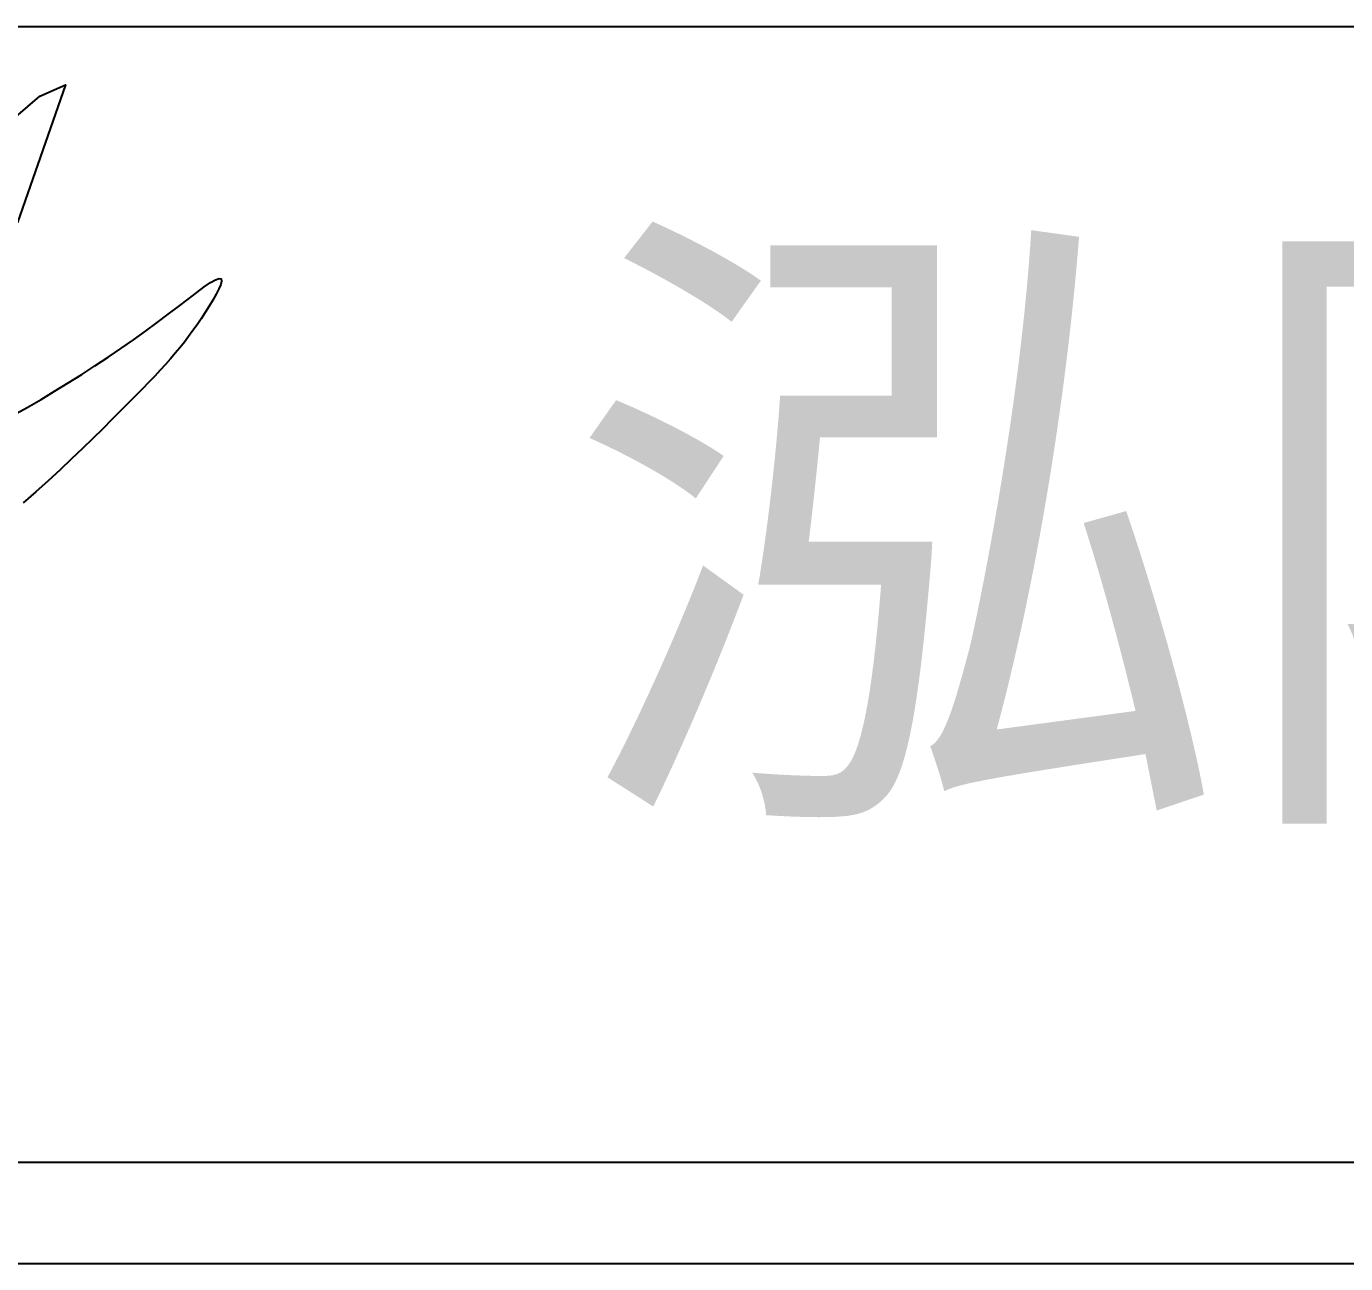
# Model space of a CAD drawing. Extents: x 10 to 297, y 3 to 207.
# Drawn here: x 41.98 to 58.23, y 3 to 18.25 of the extents above; entities that cross this region are included whole.
import ezdxf

# ---------------------------------------------------------------- set-up
doc = ezdxf.new("R2010")
doc.units = 0
doc.layers.add('圖框層', color=7, linetype='CONTINUOUS')
doc.layers.add('輪廓線層', color=7, linetype='CONTINUOUS')
doc.styles.add('STSL', font='kaiu.ttf')

msp = doc.modelspace()

# ---------------------------------------------------------------- linework, layer by layer
at = {"layer": '圖框層', "color": 7}
for p, q in [((11.25, 18.25), (295.75, 18.25)), ((11.25, 4.25), (295.75, 4.25)), ((10, 3), (297, 3))]:
    msp.add_line(p, q, dxfattribs=at)
at = {"layer": '輪廓線層', "color": 116}
msp.add_lwpolyline([(41.158, 15.302), (40.971, 14.869), (40.823, 14.406), (40.389, 13.106), (39.531, 12.879), (40.941, 16.868), (41.73, 17.154), (41.601, 16.701), (41.848, 17.134), (42.144, 17.39), (42.459, 17.528), (41.868, 15.834), (41.739, 15.785), (41.582, 15.755), (41.375, 15.617)], close=True, dxfattribs=at)
at = {"layer": '輪廓線層', "color": 1}
msp.add_lwpolyline([(41.813, 13.456), (41.987, 13.554), (42.157, 13.652), (42.325, 13.752), (42.492, 13.855), (42.658, 13.96), (42.822, 14.066), (42.983, 14.173), (43.141, 14.281), (43.295, 14.388), (43.444, 14.494), (43.587, 14.599), (43.723, 14.701), (43.852, 14.799), (43.97, 14.889), (44.076, 14.97), (44.169, 15.038), (44.247, 15.091), (44.308, 15.127), (44.351, 15.142), (44.375, 15.137), (44.38, 15.111), (44.371, 15.069), (44.348, 15.014), (44.315, 14.949), (44.275, 14.876), (44.229, 14.8), (44.18, 14.723), (44.13, 14.647), (44.08, 14.573), (44.029, 14.5), (43.976, 14.429), (43.923, 14.359), (43.867, 14.289), (43.811, 14.22), (43.752, 14.151), (43.691, 14.082), (43.627, 14.012), (43.559, 13.939), (43.487, 13.863), (43.409, 13.784), (43.326, 13.699), (43.235, 13.608), (43.138, 13.51), (43.031, 13.404), (42.917, 13.291), (42.796, 13.172), (42.667, 13.047), (42.532, 12.918), (42.391, 12.785), (42.245, 12.65), (42.093, 12.514), (41.937, 12.376)], dxfattribs=at)

# ---------------------------------------------------------------- texts
at = {"layer": '圖框層', "color": 4, "style": 'STSL'}
msp.add_text('泓陞自動化科技有限公司', height=6, dxfattribs=at).set_placement((48.604, 9.076))

doc.saveas('drawing.dxf')
